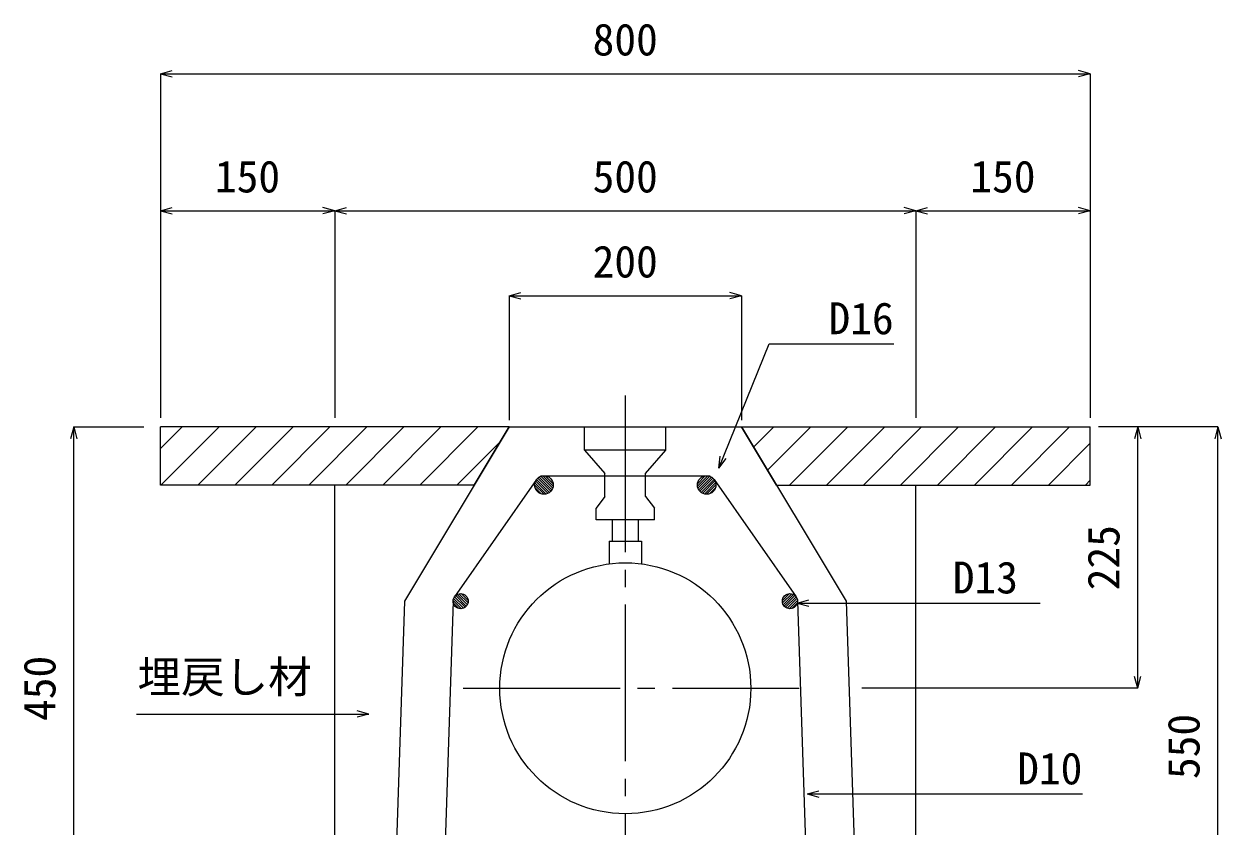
# Model space of a CAD drawing. Units: millimetres, scale not verified. Extents: x -9755 to 16726, y -7413 to 4835.
# Drawn here: x -6582 to -5552, y 146 to 837 of the extents above; entities that cross this region are included whole.
import ezdxf
from ezdxf.enums import TextEntityAlignment as Align

# ---------------------------------------------------------------- set-up
doc = ezdxf.new("R2010")
doc.units = ezdxf.units.MM
doc.header["$LTSCALE"] = 15
doc.linetypes.add('CHAIN2', pattern=[12, 9, -1, 1, -1])
doc.layers.add('0-1_ブロック', color=2, linetype='Continuous', lineweight=18)
doc.layers.add('0-A', color=7, linetype='Continuous', lineweight=18)
doc.layers.add('0-3_鉄筋', color=7, linetype='Continuous')
doc.layers.add('0-6_寸法', color=4, linetype='Continuous')
doc.styles.add('ＭＳ ゴシック', font='')
doc.styles.get('ＭＳ ゴシック').set_extended_font_data('MS Gothic')

msp = doc.modelspace()

# ---------------------------------------------------------------- linework, layer by layer
at = {"layer": '0-1_ブロック', "color": 7, "linetype": 'CHAIN2'}
for p, q in [((-6064.2, 517.02), (-6064.2, 9.91)), ((-6203.69, 264.91), (-5914.71, 264.91))]:
    msp.add_line(p, q, dxfattribs=at)
at = {"layer": '0-1_ブロック', "color": 3}
for p, q in [((-6164.2, 489.91), (-6254.2, 339.91)), ((-6164.2, 489.91), (-6254.2, 339.91)), ((-6164.2, 489.91), (-6254.2, 339.91)), ((-6164.2, 489.91), (-5964.2, 489.91)), ((-6164.2, 489.91), (-5964.2, 489.91)), ((-5964.2, 489.91), (-5874.2, 339.91)), ((-5964.2, 489.91), (-5874.2, 339.91)), ((-6254.2, 339.91), (-6264.2, 39.91)), ((-5874.2, 339.91), (-5864.2, 39.91))]:
    msp.add_line(p, q, dxfattribs=at)
at = {"layer": '0-1_ブロック', "color": 7}
for p, q in [((-6029.2, 469.91), (-6029.2, 489.91)), ((-6099.2, 469.91), (-6081.7, 449.91)), ((-6046.7, 449.91), (-6029.2, 469.91)), ((-6141.38, 443.43), (-6130.68, 432.72)), ((-6140.57, 444.74), (-6129.36, 433.53)), ((-6139.56, 445.85), (-6128.26, 434.55)), ((-6138.34, 446.75), (-6127.35, 435.77)), ((-6136.9, 447.44), (-6126.67, 437.2)), ((-6135.19, 447.85), (-6126.26, 438.92)), ((-6133.05, 447.82), (-6126.28, 441.06)), ((-6081.7, 429.91), (-6081.7, 449.91)), ((-6046.7, 429.91), (-6046.7, 449.91)), ((-5993.21, 447.85), (-6002.14, 438.92)), ((-5995.35, 447.82), (-6002.12, 441.06)), ((-5991.49, 447.44), (-6001.73, 437.2)), ((-5990.06, 446.75), (-6001.04, 435.77)), ((-5988.84, 445.85), (-6000.14, 434.55)), ((-5987.83, 444.74), (-5999.03, 433.53)), ((-5987.02, 443.43), (-5997.72, 432.72)), ((-6142.2, 440), (-6134.1, 431.91)), ((-6141.95, 441.88), (-6132.23, 432.15)), ((-6141.83, 437.52), (-6136.59, 432.27)), ((-5986.45, 441.88), (-5996.17, 432.15)), ((-5986.2, 440), (-5994.3, 431.91)), ((-5986.56, 437.52), (-5991.81, 432.27)), ((-6081.7, 429.91), (-6089.2, 419.91)), ((-6046.7, 429.91), (-6039.2, 419.91)), ((-6039.2, 409.91), (-6039.2, 419.91)), ((-6075.2, 391.65), (-6075.2, 409.91)), ((-6053.2, 409.91), (-6053.2, 391.65)), ((-6078.2, 391.65), (-6050.2, 391.65)), ((-6078.2, 391.65), (-6078.2, 372)), ((-6050.2, 391.65), (-6050.2, 372)), ((-6212.33, 340.59), (-6205.18, 333.44)), ((-6211.91, 342.29), (-6203.48, 333.86)), ((-6211.17, 343.67), (-6202.1, 334.61)), ((-6210.16, 344.78), (-6200.99, 335.61)), ((-6208.91, 345.65), (-6200.12, 336.87)), ((-6207.37, 346.23), (-6199.54, 338.41)), ((-6205.4, 346.39), (-6199.38, 340.37)), ((-5923, 346.39), (-5929.02, 340.37)), ((-5921.03, 346.23), (-5928.86, 338.41)), ((-5919.49, 345.65), (-5928.28, 336.87)), ((-5918.24, 344.78), (-5927.41, 335.61)), ((-5917.23, 343.67), (-5926.29, 334.61)), ((-5916.49, 342.29), (-5924.92, 333.86)), ((-5916.07, 340.59), (-5923.21, 333.44)), ((-6212.16, 338.3), (-6207.47, 333.61)), ((-5916.23, 338.3), (-5920.93, 333.61))]:
    msp.add_line(p, q, dxfattribs=at)
at = {"layer": '0-1_ブロック'}
for p, q in [((-6140.57, 444.74), (-6211.17, 343.67)), ((-6137.2, 447.83), (-5991.2, 447.83)), ((-5987.83, 444.74), (-5917.23, 343.67)), ((-6212.37, 339.91), (-6220.7, 89.91)), ((-5916.03, 339.91), (-5907.7, 89.91))]:
    msp.add_line(p, q, dxfattribs=at)
at = {"layer": '0-1_ブロック', "color": 7}
for points in [[(-6029.2, 469.91), (-6099.2, 469.91), (-6099.2, 489.91)], [(-6039.2, 409.91), (-6089.2, 409.91), (-6089.2, 419.91)]]:
    msp.add_lwpolyline(points, dxfattribs=at)
at = {"layer": '0-1_ブロック'}
for centre, radius in [((-6134.2, 439.91), 8), ((-5994.2, 439.91), 8), ((-6205.87, 339.91), 6.5), ((-5922.53, 339.91), 6.5)]:
    msp.add_circle(centre, radius, dxfattribs=at)
at = {"layer": '0-1_ブロック', "color": 7}
msp.add_circle((-6064.2, 264.91), 108, dxfattribs=at)
at = {"layer": '0-3_鉄筋'}
for p, q in [((-6464.2, 439.91), (-6464.2, 489.91)), ((-6164.2, 489.91), (-6464.2, 489.91)), ((-6464.2, 471.3), (-6445.59, 489.91)), ((-6463.77, 439.91), (-6413.77, 489.91)), ((-6431.95, 439.91), (-6381.95, 489.91)), ((-6400.13, 439.91), (-6350.13, 489.91)), ((-6368.31, 439.91), (-6318.31, 489.91)), ((-6336.49, 439.91), (-6286.49, 489.91)), ((-6304.67, 439.91), (-6254.67, 489.91)), ((-6272.85, 439.91), (-6222.85, 489.91)), ((-6241.03, 439.91), (-6191.03, 489.91)), ((-6194.2, 439.91), (-6164.2, 489.91)), ((-5964.2, 489.91), (-5664.2, 489.91)), ((-5934.2, 439.91), (-5964.2, 489.91)), ((-5953.8, 472.58), (-5936.47, 489.91)), ((-5941.87, 452.69), (-5904.66, 489.91)), ((-5922.84, 439.91), (-5872.84, 489.91)), ((-5891.02, 439.91), (-5841.02, 489.91)), ((-5859.2, 439.91), (-5809.2, 489.91)), ((-5827.38, 439.91), (-5777.38, 489.91)), ((-5795.56, 439.91), (-5745.56, 489.91)), ((-5763.74, 439.91), (-5713.74, 489.91)), ((-5731.92, 439.91), (-5681.92, 489.91)), ((-5664.2, 439.91), (-5664.2, 489.91)), ((-6209.21, 439.91), (-6171.68, 477.44)), ((-5700.1, 439.91), (-5664.2, 475.8)), ((-5668.28, 439.91), (-5664.2, 443.98)), ((-6194.2, 439.91), (-6464.2, 439.91)), ((-6314.2, 39.91), (-6314.2, 439.91)), ((-5934.2, 439.91), (-5664.2, 439.91)), ((-5814.2, 39.91), (-5814.2, 439.91))]:
    msp.add_line(p, q, dxfattribs=at)
at = {"layer": '0-6_寸法'}
for p, q in [((-6464.2, 793.95), (-6454.06, 796.67)), ((-6464.2, 793.95), (-5664.2, 793.95)), ((-6464.2, 793.95), (-6454.06, 791.23)), ((-6464.2, 793.95), (-6464.2, 676.01)), ((-5664.2, 793.95), (-5674.34, 796.67)), ((-5664.2, 793.95), (-5674.34, 791.23)), ((-5664.2, 793.95), (-5664.2, 676.01)), ((-6464.2, 676.01), (-6454.06, 678.72)), ((-6464.2, 676.01), (-6314.2, 676.01)), ((-6464.2, 676.01), (-6454.06, 673.29)), ((-6464.2, 676.01), (-6464.2, 497.73)), ((-6314.2, 676.01), (-6324.34, 678.72)), ((-6314.2, 676.01), (-6324.34, 673.29)), ((-6314.2, 676.01), (-6304.06, 678.72)), ((-6314.2, 676.01), (-6314.2, 497.73)), ((-6314.2, 676.01), (-5814.2, 676.01)), ((-6314.2, 676.01), (-6304.06, 673.29)), ((-5814.2, 676.01), (-5824.34, 678.72)), ((-5814.2, 676.01), (-5824.34, 673.29)), ((-5814.2, 676.01), (-5804.06, 678.72)), ((-5814.2, 676.01), (-5814.2, 497.73)), ((-5814.2, 676.01), (-5664.2, 676.01)), ((-5814.2, 676.01), (-5804.06, 673.29)), ((-5664.2, 676.01), (-5674.34, 678.72)), ((-5664.2, 676.01), (-5674.34, 673.29)), ((-5664.2, 676.01), (-5664.2, 497.73)), ((-6164.2, 602.8), (-6154.06, 605.52)), ((-6164.2, 602.8), (-5964.2, 602.8)), ((-6164.2, 602.8), (-6154.06, 600.08)), ((-6164.2, 602.8), (-6164.2, 495.7)), ((-5964.2, 602.8), (-5974.34, 605.52)), ((-5964.2, 602.8), (-5974.34, 600.08)), ((-5964.2, 602.8), (-5964.2, 495.7)), ((-6538.75, 489.91), (-6541.47, 479.76)), ((-6538.75, 39.91), (-6538.75, 489.91)), ((-6538.75, 489.91), (-6536.03, 479.76)), ((-6538.75, 489.91), (-6478.52, 489.91)), ((-5554.29, 489.91), (-5656.96, 489.91)), ((-5623.23, 489.91), (-5625.95, 479.76)), ((-5623.23, 264.91), (-5623.23, 489.91)), ((-5623.23, 489.91), (-5620.52, 479.76)), ((-5554.29, 489.91), (-5557.01, 479.76)), ((-5554.29, 39.91), (-5554.29, 489.91)), ((-5554.29, -60.09), (-5554.29, 489.91)), ((-5554.29, 489.91), (-5551.57, 479.76)), ((-5623.23, 264.91), (-5625.95, 275.05)), ((-5623.23, 264.91), (-5620.52, 275.05)), ((-5623.23, 264.91), (-5860.57, 264.91))]:
    msp.add_line(p, q, dxfattribs=at)
at = {"layer": '0-A'}
for p, q in [((-5983.79, 454.32), (-5940.27, 561.47)), ((-5940.27, 561.47), (-5833.12, 561.47)), ((-5983.79, 454.32), (-5982.49, 464.74)), ((-5983.79, 454.32), (-5977.46, 462.7)), ((-5916.39, 338.27), (-5906.25, 340.99)), ((-5916.39, 338.27), (-5707.19, 338.27)), ((-5916.39, 338.27), (-5906.25, 335.56)), ((-6284.86, 242.68), (-6295, 245.4)), ((-5907.79, 173.92), (-5897.64, 176.64)), ((-5907.79, 173.92), (-5670.78, 173.92)), ((-5907.79, 173.92), (-5897.64, 171.2))]:
    msp.add_line(p, q, dxfattribs=at)
msp.add_lwpolyline([(-6484.73, 242.68), (-6284.86, 242.68), (-6295, 239.96)], dxfattribs=at)

# ---------------------------------------------------------------- texts
at = {"layer": '0-6_寸法', "style": 'ＭＳ ゴシック'}
for s, p in [('800', (-6092.32, 801.45)), ('150', (-6417.32, 683.51)), ('500', (-6092.32, 683.51)), ('150', (-5767.32, 683.51)), ('200', (-6092.32, 610.3))]:
    msp.add_text(s, height=27.49, dxfattribs=at).set_placement(p, align=Align.BOTTOM_LEFT)
for s, p in [('225', (-5630.73, 349.28)), ('450', (-6546.25, 236.78)), ('550', (-5561.79, 186.78))]:
    msp.add_text(s, height=27.49, rotation=90, dxfattribs=at).set_placement(p, align=Align.BOTTOM_LEFT)
at = {"layer": '0-A', "color": 4, "style": 'ＭＳ ゴシック'}
for s, p in [('D16', (-5889.37, 561.47)), ('D13', (-5782.42, 338.31)), ('埋戻し材', (-6483.96, 252.67)), ('D10', (-5727.03, 173.92))]:
    msp.add_text(s, height=27.49, dxfattribs=at).set_placement(p, align=Align.BOTTOM_LEFT)

doc.saveas('drawing.dxf')
